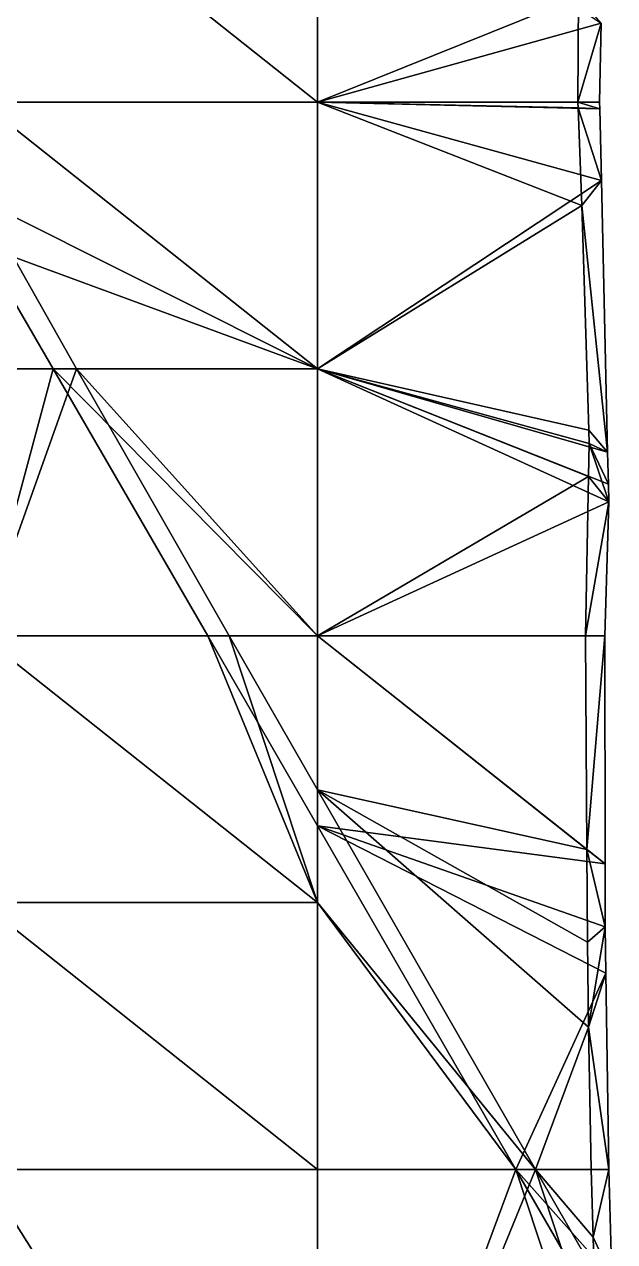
# Model space of a CAD drawing. Extents: x 376891 to 377036, y 6958800 to 6959083.
# Drawn here: x 377021.57 to 377035.62, y 6958930.8 to 6958959.76 of the extents above; entities that cross this region are included whole.
import ezdxf

# ---------------------------------------------------------------- set-up
doc = ezdxf.new("R2010")
doc.units = 0
doc.layers.add('FM2', color=7, linetype='CONTINUOUS')

msp = doc.modelspace()

# ---------------------------------------------------------------- linework, layer by layer
at = {"layer": 'FM2'}
for points in [[(377028.548, 6958957.916, 341.371), (377028.548, 6958964.266, 343.246), (377020.548, 6958964.266, 339.108)], [(377020.548, 6958964.266, 339.108), (377020.548, 6958957.916, 337.246), (377028.548, 6958957.916, 341.371)], [(377020.548, 6958964.266, 339.528), (377028.548, 6958964.266, 343.66), (377028.548, 6958957.916, 341.721)], [(377028.548, 6958957.916, 341.721), (377020.548, 6958957.916, 337.587), (377020.548, 6958964.266, 339.528)], [(377028.548, 6958964.266, 343.246), (377028.548, 6958957.916, 341.371), (377034.76, 6958960.422, 345.303)], [(377028.548, 6958957.916, 341.721), (377028.548, 6958964.266, 343.66), (377035.295, 6958959.792, 345.762)], [(377034.76, 6958960.422, 345.303), (377028.548, 6958957.916, 341.371), (377034.746, 6958957.916, 344.556)], [(377035.295, 6958959.792, 345.762), (377034.76, 6958960.422, 345.303), (377034.746, 6958957.916, 344.556)], [(377028.548, 6958957.916, 341.721), (377035.295, 6958959.792, 345.762), (377035.258, 6958957.916, 345.171)], [(377035.258, 6958957.916, 345.171), (377035.295, 6958959.792, 345.762), (377034.746, 6958957.916, 344.556)], [(377028.548, 6958951.567, 339.512), (377028.548, 6958957.916, 341.371), (377020.548, 6958957.916, 337.246)], [(377028.548, 6958951.567, 339.512), (377020.548, 6958957.916, 337.246), (377020.548, 6958955.575, 336.565)], [(377020.548, 6958957.916, 337.587), (377028.548, 6958957.916, 341.721), (377028.548, 6958951.567, 339.813)], [(377020.548, 6958954.512, 336.565), (377020.548, 6958957.916, 337.587), (377028.548, 6958951.567, 339.813)], [(377034.753, 6958957.78, 344.519), (377028.548, 6958957.916, 341.371), (377034.835, 6958955.457, 343.882)], [(377028.548, 6958957.916, 341.371), (377028.548, 6958951.567, 339.512), (377034.835, 6958955.457, 343.882)], [(377034.746, 6958957.916, 344.556), (377028.548, 6958957.916, 341.371), (377034.753, 6958957.78, 344.519)], [(377035.264, 6958957.751, 345.124), (377028.548, 6958957.916, 341.721), (377035.258, 6958957.916, 345.171)], [(377035.305, 6958956.047, 344.633), (377028.548, 6958957.916, 341.721), (377035.264, 6958957.751, 345.124)], [(377028.548, 6958951.567, 339.813), (377028.548, 6958957.916, 341.721), (377035.305, 6958956.047, 344.633)], [(377035.264, 6958957.751, 345.124), (377035.258, 6958957.916, 345.171), (377034.746, 6958957.916, 344.556)], [(377035.264, 6958957.751, 345.124), (377034.746, 6958957.916, 344.556), (377034.753, 6958957.78, 344.519)], [(377035.305, 6958956.047, 344.633), (377034.753, 6958957.78, 344.519), (377034.835, 6958955.457, 343.882)], [(377035.305, 6958956.047, 344.633), (377035.264, 6958957.751, 345.124), (377034.753, 6958957.78, 344.519)], [(377035.452, 6958949.581, 342.761), (377028.548, 6958951.567, 339.813), (377035.305, 6958956.047, 344.633)], [(377035.452, 6958949.581, 342.761), (377035.305, 6958956.047, 344.633), (377034.835, 6958955.457, 343.882)], [(377022.816, 6958951.567, 336.565), (377020.548, 6958955.575, 336.565), (377020.548, 6958951.567, 335.398)], [(377020.548, 6958955.575, 336.565), (377022.816, 6958951.567, 336.565), (377028.548, 6958951.567, 339.512)], [(377028.548, 6958951.567, 339.512), (377035.006, 6958950.107, 342.391), (377034.835, 6958955.457, 343.882)], [(377035.452, 6958949.581, 342.761), (377034.835, 6958955.457, 343.882), (377035.006, 6958950.107, 342.391)], [(377020.548, 6958951.567, 335.68), (377020.548, 6958954.512, 336.565), (377022.259, 6958951.567, 336.565)], [(377028.548, 6958951.567, 339.813), (377022.259, 6958951.567, 336.565), (377020.548, 6958954.512, 336.565)], [(377022.816, 6958951.567, 336.565), (377020.548, 6958951.567, 335.398), (377020.548, 6958945.217, 333.542)], [(377020.548, 6958945.217, 333.542), (377026.445, 6958945.217, 336.565), (377022.816, 6958951.567, 336.565)], [(377020.548, 6958945.217, 333.791), (377020.548, 6958951.567, 335.68), (377022.259, 6958951.567, 336.565)], [(377022.259, 6958951.567, 336.565), (377025.937, 6958945.217, 336.565), (377020.548, 6958945.217, 333.791)], [(377022.259, 6958951.567, 336.565), (377028.548, 6958951.567, 339.813), (377028.548, 6958945.217, 337.911)], [(377028.548, 6958945.217, 337.911), (377025.937, 6958945.217, 336.565), (377022.259, 6958951.567, 336.565)], [(377028.548, 6958945.217, 337.645), (377028.548, 6958951.567, 339.512), (377022.816, 6958951.567, 336.565)], [(377022.816, 6958951.567, 336.565), (377026.445, 6958945.217, 336.565), (377028.548, 6958945.217, 337.645)], [(377028.548, 6958951.567, 339.512), (377028.548, 6958945.217, 337.645), (377034.999, 6958949.007, 342.062)], [(377028.548, 6958951.567, 339.512), (377034.999, 6958949.007, 342.062), (377035.016, 6958949.788, 342.302)], [(377035.006, 6958950.107, 342.391), (377028.548, 6958951.567, 339.512), (377035.016, 6958949.788, 342.302)], [(377035.481, 6958948.4, 342.421), (377028.548, 6958951.567, 339.813), (377035.47, 6958948.82, 342.541)], [(377028.548, 6958945.217, 337.911), (377028.548, 6958951.567, 339.813), (377035.481, 6958948.4, 342.421)], [(377035.47, 6958948.82, 342.541), (377028.548, 6958951.567, 339.813), (377035.452, 6958949.581, 342.761)], [(377035.452, 6958949.581, 342.761), (377035.006, 6958950.107, 342.391), (377035.016, 6958949.788, 342.302)], [(377035.481, 6958948.4, 342.421), (377035.016, 6958949.788, 342.302), (377034.999, 6958949.007, 342.062)], [(377035.481, 6958948.4, 342.421), (377035.47, 6958948.82, 342.541), (377035.016, 6958949.788, 342.302)], [(377035.47, 6958948.82, 342.541), (377035.452, 6958949.581, 342.761), (377035.016, 6958949.788, 342.302)], [(377034.999, 6958949.007, 342.062), (377028.548, 6958945.217, 337.645), (377034.924, 6958945.217, 340.91)], [(377034.999, 6958949.007, 342.062), (377034.924, 6958945.217, 340.91), (377035.481, 6958948.4, 342.421)], [(377035.389, 6958945.217, 341.42), (377028.548, 6958945.217, 337.911), (377035.481, 6958948.4, 342.421)], [(377035.481, 6958948.4, 342.421), (377034.924, 6958945.217, 340.91), (377035.389, 6958945.217, 341.42)], [(377020.548, 6958945.217, 333.542), (377020.548, 6958938.868, 331.694), (377028.548, 6958938.868, 335.776)], [(377028.548, 6958938.868, 335.776), (377026.445, 6958945.217, 336.565), (377020.548, 6958945.217, 333.542)], [(377028.548, 6958938.868, 336.022), (377020.548, 6958938.868, 331.933), (377020.548, 6958945.217, 333.791)], [(377020.548, 6958945.217, 333.791), (377025.937, 6958945.217, 336.565), (377028.548, 6958938.868, 336.022)], [(377025.937, 6958945.217, 336.565), (377028.548, 6958940.695, 336.565), (377028.548, 6958938.868, 336.022)], [(377025.937, 6958945.217, 336.565), (377028.548, 6958945.217, 337.911), (377028.548, 6958940.695, 336.565)], [(377028.548, 6958938.868, 335.776), (377028.548, 6958941.55, 336.565), (377026.445, 6958945.217, 336.565)], [(377028.548, 6958941.55, 336.565), (377028.548, 6958945.217, 337.645), (377026.445, 6958945.217, 336.565)], [(377028.548, 6958945.217, 337.645), (377028.548, 6958941.55, 336.565), (377034.954, 6958940.133, 339.417)], [(377034.924, 6958945.217, 340.91), (377028.548, 6958945.217, 337.645), (377034.954, 6958940.133, 339.417)], [(377028.548, 6958940.695, 336.565), (377028.548, 6958945.217, 337.911), (377035.39, 6958939.786, 339.793)], [(377035.39, 6958939.786, 339.793), (377028.548, 6958945.217, 337.911), (377035.389, 6958945.217, 341.42)], [(377034.924, 6958945.217, 340.91), (377034.954, 6958940.133, 339.417), (377035.389, 6958945.217, 341.42)], [(377035.389, 6958945.217, 341.42), (377034.954, 6958940.133, 339.417), (377035.39, 6958939.786, 339.793)], [(377028.548, 6958941.55, 336.565), (377033.734, 6958932.518, 336.565), (377034.998, 6958935.902, 338.198)], [(377028.548, 6958941.55, 336.565), (377034.998, 6958935.902, 338.198), (377034.973, 6958937.923, 338.776)], [(377034.954, 6958940.133, 339.417), (377028.548, 6958941.55, 336.565), (377034.973, 6958937.923, 338.776)], [(377033.734, 6958932.518, 336.565), (377028.548, 6958941.55, 336.565), (377028.548, 6958938.868, 335.776)], [(377035.395, 6958938.29, 339.35), (377028.548, 6958940.695, 336.565), (377035.39, 6958939.786, 339.793)], [(377028.548, 6958940.695, 336.565), (377035.395, 6958938.29, 339.35), (377035.406, 6958937.19, 339.028)], [(377033.265, 6958932.518, 336.565), (377028.548, 6958940.695, 336.565), (377035.406, 6958937.19, 339.028)], [(377028.548, 6958938.868, 336.022), (377028.548, 6958940.695, 336.565), (377033.265, 6958932.518, 336.565)], [(377034.954, 6958940.133, 339.417), (377034.973, 6958937.923, 338.776), (377035.395, 6958938.29, 339.35)], [(377035.39, 6958939.786, 339.793), (377034.954, 6958940.133, 339.417), (377035.395, 6958938.29, 339.35)], [(377028.548, 6958932.518, 333.925), (377028.548, 6958938.868, 335.776), (377020.548, 6958938.868, 331.694)], [(377020.548, 6958938.868, 331.694), (377020.548, 6958932.518, 329.841), (377028.548, 6958932.518, 333.925)], [(377020.548, 6958938.868, 331.933), (377028.548, 6958938.868, 336.022), (377028.548, 6958932.518, 334.165)], [(377028.548, 6958932.518, 334.165), (377020.548, 6958932.518, 330.087), (377020.548, 6958938.868, 331.933)], [(377028.548, 6958938.868, 335.776), (377028.548, 6958932.518, 333.925), (377033.734, 6958932.518, 336.565)], [(377033.265, 6958932.518, 336.565), (377028.548, 6958932.518, 334.165), (377028.548, 6958938.868, 336.022)], [(377035.395, 6958938.29, 339.35), (377034.973, 6958937.923, 338.776), (377034.998, 6958935.902, 338.198)], [(377035.406, 6958937.19, 339.028), (377035.395, 6958938.29, 339.35), (377034.998, 6958935.902, 338.198)], [(377033.265, 6958932.518, 336.565), (377035.406, 6958937.19, 339.028), (377035.483, 6958932.518, 337.695)], [(377035.406, 6958937.19, 339.028), (377034.998, 6958935.902, 338.198), (377035.483, 6958932.518, 337.695)], [(377034.998, 6958935.902, 338.198), (377033.734, 6958932.518, 336.565), (377035.062, 6958932.518, 337.241)], [(377034.998, 6958935.902, 338.198), (377035.062, 6958932.518, 337.241), (377035.483, 6958932.518, 337.695)], [(377028.548, 6958919.819, 330.213), (377028.548, 6958932.518, 333.925), (377020.548, 6958932.518, 329.841)], [(377021.202, 6958919.819, 326.485), (377028.548, 6958919.819, 330.213), (377020.548, 6958932.518, 329.841)], [(377020.548, 6958932.518, 330.087), (377028.548, 6958932.518, 334.165), (377028.548, 6958919.819, 330.459)], [(377020.548, 6958932.518, 330.087), (377028.548, 6958919.819, 330.459), (377020.659, 6958919.819, 326.485)], [(377033.734, 6958932.518, 336.565), (377028.548, 6958919.819, 330.213), (377035.149, 6958928.226, 336.027)], [(377033.734, 6958932.518, 336.565), (377028.548, 6958932.518, 333.925), (377028.548, 6958919.819, 330.213)], [(377035.619, 6958925.401, 335.673), (377028.548, 6958919.819, 330.459), (377033.265, 6958932.518, 336.565)], [(377028.548, 6958919.819, 330.459), (377028.548, 6958932.518, 334.165), (377033.265, 6958932.518, 336.565)], [(377035.619, 6958925.401, 335.673), (377033.265, 6958932.518, 336.565), (377035.592, 6958928.493, 336.565)], [(377035.592, 6958928.493, 336.565), (377033.265, 6958932.518, 336.565), (377035.549, 6958929.947, 336.969)], [(377035.549, 6958929.947, 336.969), (377033.265, 6958932.518, 336.565), (377035.483, 6958932.518, 337.695)], [(377033.734, 6958932.518, 336.565), (377035.149, 6958928.226, 336.027), (377035.133, 6958930.091, 336.565)], [(377033.734, 6958932.518, 336.565), (377035.133, 6958930.091, 336.565), (377035.108, 6958930.905, 336.79)], [(377035.062, 6958932.518, 337.241), (377033.734, 6958932.518, 336.565), (377035.108, 6958930.905, 336.79)], [(377035.062, 6958932.518, 337.241), (377035.108, 6958930.905, 336.79), (377035.483, 6958932.518, 337.695)], [(377035.483, 6958932.518, 337.695), (377035.108, 6958930.905, 336.79), (377035.549, 6958929.947, 336.969)], [(377035.108, 6958930.905, 336.79), (377035.133, 6958930.091, 336.565), (377035.549, 6958929.947, 336.969)]]:
    msp.add_3dface(points, dxfattribs=at)

doc.saveas('drawing.dxf')
